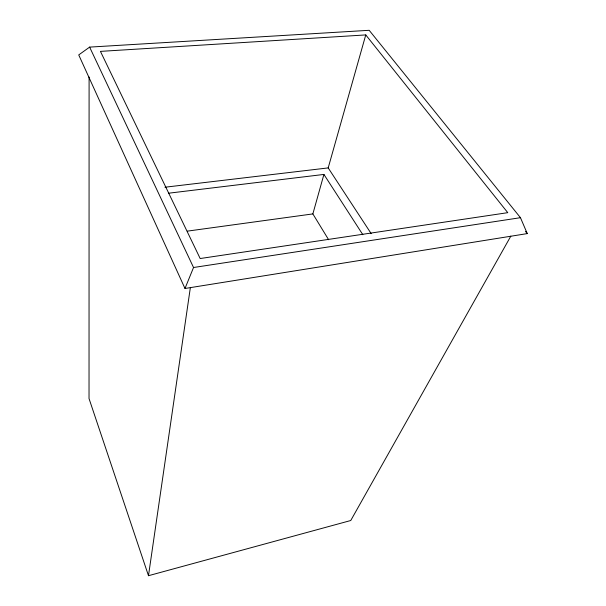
<?xml version="1.0" encoding="UTF-8"?>
<svg xmlns="http://www.w3.org/2000/svg" width="606" height="606" viewBox="0 0 606 606"><rect width="100%" height="100%" fill="white"/><g stroke="black" fill="none" stroke-linecap="round" stroke-linejoin="round"><path stroke-width="0.91" d="M89.097 77.015L89.029 398.559L148.485 575.7L350.753 520.516L510.835 236.128M148.485 575.7L190.307 287.956M328.626 239.726L312.863 213.91L323.922 174.43L168.483 193.223M371.19 233.628L328.194 167.907L365.766 34.921L100.437 51.381L200.177 258.535L507.775 212.668L365.766 34.921M184.989 288.486L193.541 267.504L89.627 47.109L78.727 54.919L184.989 288.486L527.273 233.598L520.463 217.69L369.183 30.3L89.627 47.109M193.541 267.504L520.463 217.69M187.307 231.144L312.863 213.91M164.946 187.224L328.194 167.907M525.493 231.386L527.273 233.598M323.922 174.43L362.842 234.711"/></g></svg>
